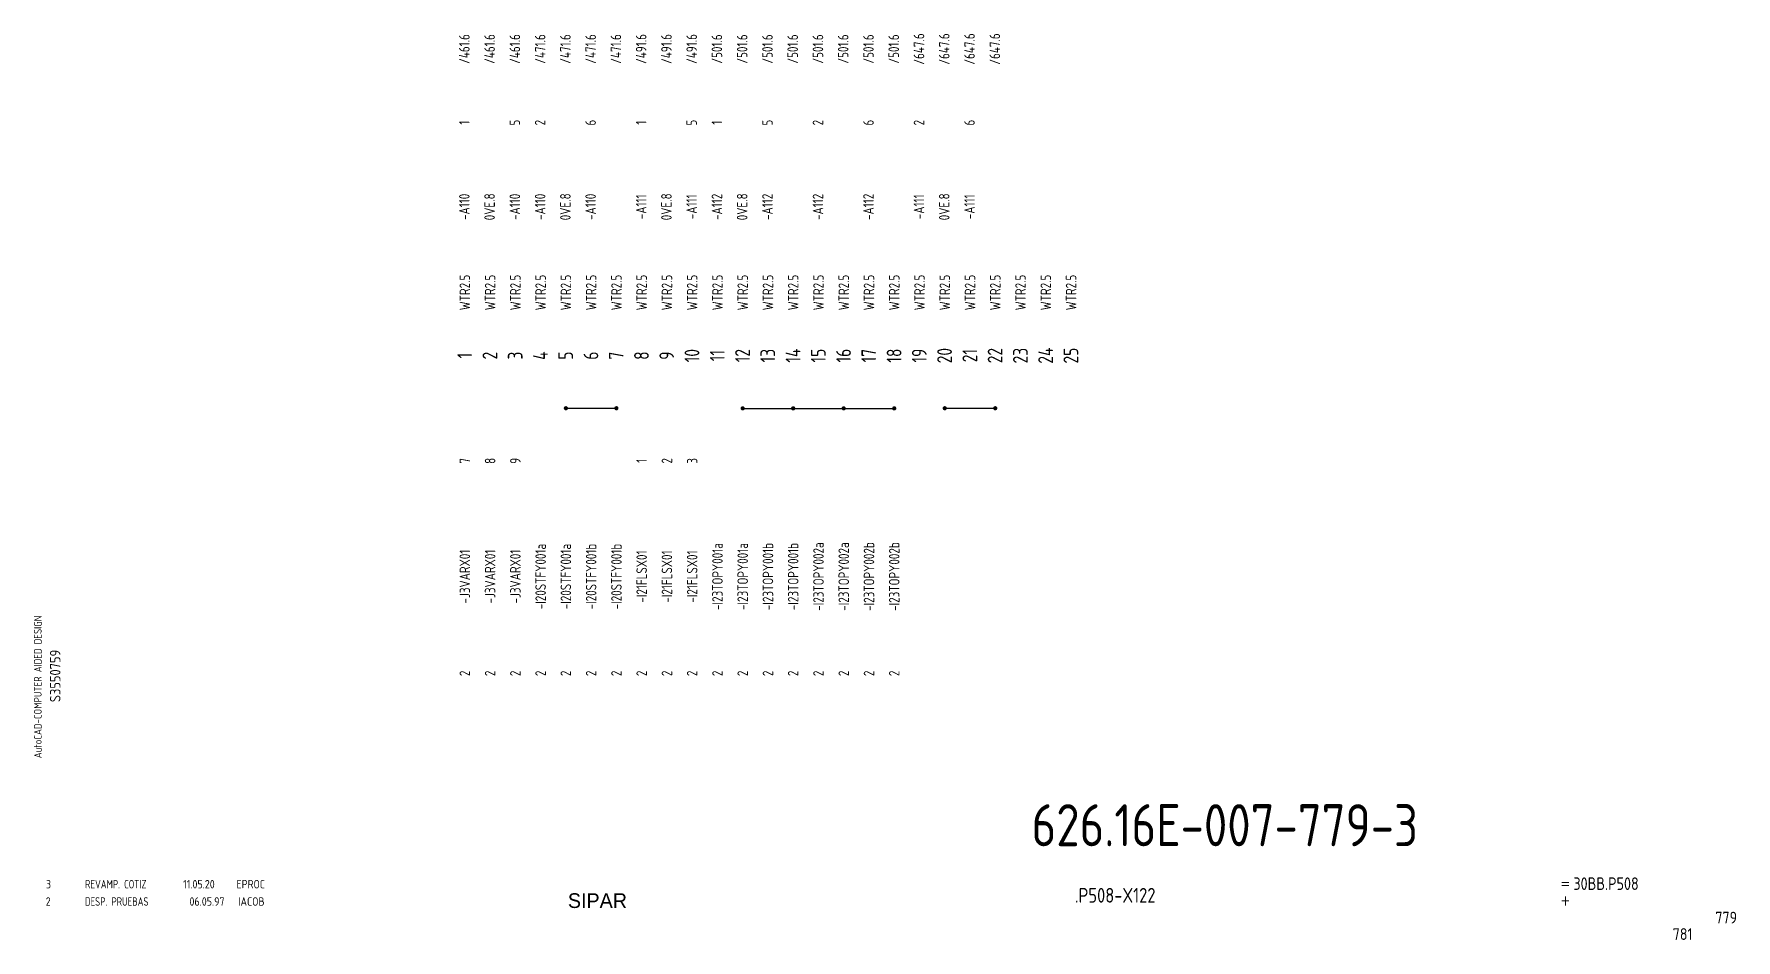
# Model space of a CAD drawing. Extents: x 10 to 414, y 6 to 221.
import ezdxf
from ezdxf.enums import TextEntityAlignment as Align

# ---------------------------------------------------------------- set-up
doc = ezdxf.new("R2010")
doc.units = 0
doc.header["$LTSCALE"] = 5
doc.header["$MEASUREMENT"] = 0
doc.layers.get('0').update_dxf_attribs({"linetype": 'CONTINUOUS'})
doc.layers.add('3', color=3, linetype='CONTINUOUS')
doc.layers.add('CART', color=7, linetype='CONTINUOUS')
doc.styles.add('DIN', font='DIN.shx', dxfattribs={"width": 0.85})
doc.styles.add('N', font='ROMANS', dxfattribs={"width": 0.85, "height": 3})
doc.styles.add('X', font='UNIV.SHX', dxfattribs={"height": 3.5})

# ---------------------------------------------------------------- blocks, each defined once
blk = doc.blocks.new('REV2')
at = {"color": 3, "style": 'DIN'}
for s, width, p in [('2', 0.9, (12.45, 13.79)), ('DESP. PRUEBAS', 0.8, (21.76, 13.79)), ('06.05.97', 0.9, (46.59, 13.79)), ('IACOB', 0.9, (58.16, 13.79))]:
    blk.add_text(s, height=2, dxfattribs=dict(at, width=width)).set_placement(p)

msp = doc.modelspace()

# ---------------------------------------------------------------- linework, layer by layer
at = {"linetype": 'Continuous'}
for p, q in [((136, 132), (148, 132)), ((178, 131.97), (214, 131.97)), ((226, 132), (238, 132))]:
    msp.add_line(p, q, dxfattribs=at)
at = {"const_width": 0.5}
for points in [[(135.75, 132, 1), (136.25, 132, 1)], [(147.75, 132, 1), (148.25, 132, 1)], [(147.75, 132, 1), (148.25, 132, 1)], [(177.75, 131.97, -1), (178.25, 131.97, -1)], [(189.75, 131.97, -1), (190.25, 131.97, -1)], [(201.75, 131.97, -1), (202.25, 131.97, -1)], [(213.75, 131.97, -1), (214.25, 131.97, -1)], [(225.75, 132, 1), (226.25, 132, 1)], [(237.75, 132, 1), (238.25, 132, 1)], [(237.75, 132, 1), (238.25, 132, 1)]]:
    msp.add_lwpolyline(points, format="xyb", close=True, dxfattribs=at)

# ---------------------------------------------------------------- block references
at = {"linetype": 'Continuous'}
msp.add_blockref('REV2', (0, 0), dxfattribs=at)

# ---------------------------------------------------------------- texts
at = {"style": 'DIN', "width": 0.8}
for s, p in [('/461.6', (111.88, 217.36)), ('/461.6', (117.88, 217.36)), ('/461.6', (123.88, 217.36)), ('/471.6', (129.88, 217.36)), ('/471.6', (135.88, 217.36)), ('/471.6', (141.88, 217.36)), ('/471.6', (147.88, 217.36)), ('/491.6', (153.88, 217.36)), ('/491.6', (159.88, 217.36)), ('/491.6', (165.88, 217.36)), ('/501.6', (171.88, 217.36)), ('/501.6', (177.88, 217.36)), ('/501.6', (183.88, 217.36)), ('/501.6', (189.88, 217.36)), ('/501.6', (195.88, 217.36)), ('/501.6', (201.88, 217.36)), ('/501.6', (207.88, 217.36)), ('/501.6', (213.88, 217.36)), ('/647.6', (219.88, 217.36)), ('/647.6', (225.88, 217.36)), ('/647.6', (231.88, 217.36)), ('/647.6', (237.88, 217.36)), ('1', (111.88, 199.86)), ('5', (123.88, 199.86)), ('2', (129.88, 199.86)), ('6', (141.88, 199.86)), ('1', (153.88, 199.86)), ('5', (165.88, 199.86)), ('1', (171.88, 199.86)), ('5', (183.88, 199.86)), ('2', (195.88, 199.86)), ('6', (207.88, 199.86)), ('2', (219.88, 199.86)), ('6', (231.88, 199.86)), ('-A110', (111.88, 179.86)), ('0VE.8', (117.88, 179.86)), ('-A110', (123.88, 179.86)), ('-A110', (129.88, 179.86)), ('0VE.8', (135.88, 179.86)), ('-A110', (141.88, 179.86)), ('-A111', (153.88, 179.86)), ('0VE.8', (159.88, 179.86)), ('-A111', (165.88, 179.86)), ('-A112', (171.88, 179.86)), ('0VE.8', (177.88, 179.86)), ('-A112', (183.88, 179.86)), ('-A112', (195.88, 179.86)), ('-A112', (207.88, 179.86)), ('-A111', (219.88, 179.86)), ('0VE.8', (225.88, 179.86)), ('-A111', (231.88, 179.86)), ('WTR2.5', (112, 159.5)), ('WTR2.5', (118, 159.5)), ('WTR2.5', (124, 159.5)), ('WTR2.5', (130, 159.5)), ('WTR2.5', (136, 159.5)), ('WTR2.5', (142, 159.5)), ('WTR2.5', (148, 159.5)), ('WTR2.5', (154, 159.5)), ('WTR2.5', (160, 159.5)), ('WTR2.5', (166, 159.5)), ('WTR2.5', (172, 159.5)), ('WTR2.5', (178, 159.5)), ('WTR2.5', (184, 159.5)), ('WTR2.5', (190, 159.5)), ('WTR2.5', (196, 159.5)), ('WTR2.5', (202, 159.5)), ('WTR2.5', (208, 159.5)), ('WTR2.5', (214, 159.5)), ('WTR2.5', (220, 159.5)), ('WTR2.5', (226, 159.5)), ('WTR2.5', (232, 159.5)), ('WTR2.5', (238, 159.5)), ('WTR2.5', (244, 159.5)), ('WTR2.5', (250, 159.5)), ('WTR2.5', (256, 159.5)), ('7', (112, 119.5)), ('8', (118, 119.5)), ('9', (124, 119.5)), ('1', (154, 119.5)), ('2', (160, 119.5)), ('3', (166, 119.5)), ('-J3VARX01', (112, 92)), ('-J3VARX01', (118, 92)), ('-J3VARX01', (124, 92)), ('-I20STFY001a', (130, 92)), ('-I20STFY001a', (136, 92)), ('-I20STFY001b', (142, 92)), ('-I20STFY001b', (148, 92)), ('-I21FLSX01', (154, 92)), ('-I21FLSX01', (160, 92)), ('-I21FLSX01', (166, 92)), ('-I23TOPY001a', (172, 92)), ('-I23TOPY001a', (178, 92)), ('-I23TOPY001b', (184, 92)), ('-I23TOPY001b', (190, 92)), ('-I23TOPY002a', (196, 92)), ('-I23TOPY002a', (202, 92)), ('-I23TOPY002b', (208, 92)), ('-I23TOPY002b', (214, 92)), ('2', (112, 69)), ('2', (118, 69)), ('2', (124, 69)), ('2', (130, 69)), ('2', (136, 69)), ('2', (142, 69)), ('2', (148, 69)), ('2', (154, 69)), ('2', (160, 69)), ('2', (166, 69)), ('2', (172, 69)), ('2', (178, 69)), ('2', (184, 69)), ('2', (190, 69)), ('2', (196, 69)), ('2', (202, 69)), ('2', (208, 69)), ('2', (214, 69))]:
    msp.add_text(s, height=2.5, rotation=90, dxfattribs=at).set_placement(p, align=Align.MIDDLE)
at = {"color": 6, "style": 'DIN', "width": 0.8}
for s, p in [('10', (165.96, 144.5)), ('12', (177.96, 144.5)), ('13', (183.96, 144.5)), ('14', (189.96, 144.5)), ('15', (195.96, 144.5)), ('16', (201.96, 144.5)), ('17', (207.96, 144.5)), ('18', (213.96, 144.5)), ('19', (219.96, 144.5)), ('20', (225.96, 144.5)), ('21', (231.96, 144.5)), ('22', (237.96, 144.5)), ('23', (243.96, 144.5)), ('24', (249.96, 144.5)), ('25', (255.96, 144.5)), ('1', (111.96, 144.5)), ('2', (117.96, 144.5)), ('3', (123.96, 144.5)), ('4', (129.96, 144.5)), ('5', (135.96, 144.5)), ('6', (141.96, 144.5)), ('7', (147.96, 144.5)), ('8', (153.96, 144.5)), ('9', (159.96, 144.5)), ('11', (171.96, 144.5))]:
    msp.add_text(s, height=3.5, rotation=90, dxfattribs=at).set_placement(p, align=Align.MIDDLE)
at = {"color": 3, "style": 'DIN'}
for s, width, p in [('3', 0.9, (12.49, 17.9)), ('REVAMP. COTIZ', 0.8, (21.8, 17.9)), ('11.05.20', 0.9, (45.08, 17.9)), ('EPROC', 0.9, (57.76, 17.9))]:
    msp.add_text(s, height=2, dxfattribs=dict(at, width=width)).set_placement(p)
at = {"color": 2, "insert": (246.62, 37.92), "char_height": 10, "width": 111.0411, "attachment_point": 1, "style": 'DIN'}
msp.add_mtext('626.16E-007-779-3', dxfattribs=at)
at = {"layer": '3', "color": 2, "style": 'DIN', "width": 0.85}
msp.add_text('.P508-X122', height=3.5, dxfattribs=at).set_placement((266.5, 14.51), align=Align.CENTER)
at = {"layer": 'CART', "color": 1, "style": 'DIN', "width": 0.9}
msp.add_text('AutoCAD-COMPUTER AIDED DESIGN', height=1.8, rotation=90, dxfattribs=at).set_placement((11.47, 48.84))
at = {"layer": 'CART', "color": 3, "style": 'N', "width": 0.85}
for s, p in [('=', (372.24, 17.91)), ('+', (372.24, 13.87))]:
    msp.add_text(s, height=2.5, dxfattribs=at).set_placement(p)
at = {"layer": 'CART', "color": 3, "style": 'DIN', "width": 0.9, "flags": 1}
msp.add_attdef('S3550759', text='', height=2.5, rotation=90, dxfattribs=at).set_placement((15.95, 68.38), align=Align.CENTER)
at = {"layer": 'CART', "color": 3, "style": 'DIN', "width": 0.85}
msp.add_attdef('30BB.P508', text='', height=3, dxfattribs=at).set_placement((375.33, 16.63), align=Align.BOTTOM_LEFT)
at = {"layer": 'CART', "color": 6, "style": 'X', "flags": 1}
msp.add_attdef('SIPAR', text='', height=3.5, dxfattribs=at).set_placement((143.5, 15), align=Align.MIDDLE)
at = {"layer": 'CART', "color": 2, "style": 'DIN', "width": 0.9, "flags": 1}
msp.add_attdef('779', text='', height=2.8, dxfattribs=at).set_placement((414.2, 9.56), align=Align.RIGHT)
at = {"layer": 'CART', "color": 7, "style": 'DIN', "width": 0.9, "flags": 1}
msp.add_attdef('781', (398.93, 5.65), '', height=2.8, dxfattribs=at)

doc.saveas('drawing.dxf')
